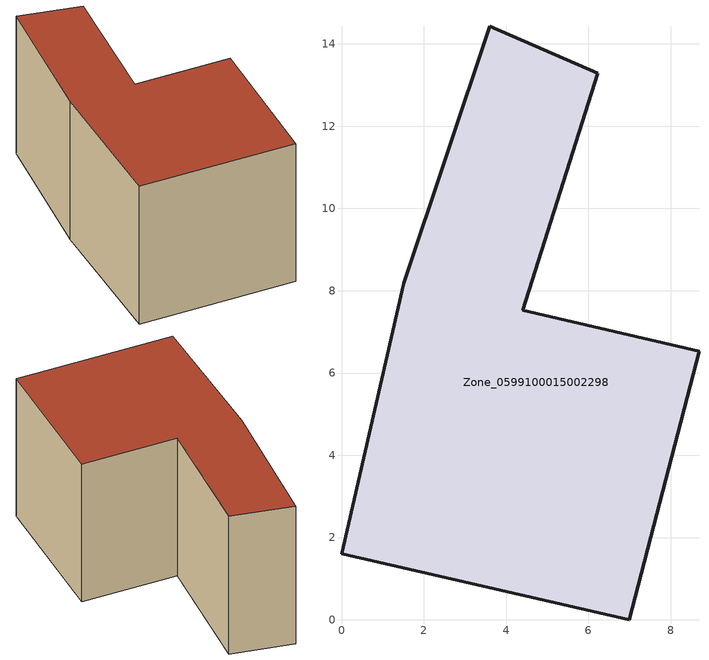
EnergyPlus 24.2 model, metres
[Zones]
Zone_0599100015002298
 floor ground (C_G): 8.69,6.53 7,0 0,1.61 1.52,8.18 3.6,14.43 6.23,13.28 4.41,7.52 z0.81
 wall outside (C_F): 4.41,7.52 6.23,13.28 3.6,14.43 1.52,8.18 0,1.61 7,0 8.69,6.53 4.41,7.52 z0.81:7.82
 roof outside (C_R): 7,0 8.69,6.53 4.41,7.52 6.23,13.28 3.6,14.43 1.52,8.18 0,1.61 z7.82
[BUILDING]
Pand.0599100015002298: North Axis=0; Terrain=City; Loads Convergence Tolerance Value=0.04; Temperature Convergence Tolerance Value=0.4; Solar Distribution=FullExterior; Maximum Number of Warmup Days=25; Minimum Number of Warmup Days=1
[Site:Location]
Rotterdam.The.Hague.AP_ZH_NLD Design_Conditions: Latitude=51.96; Longitude=4.45; Time Zone=1; Elevation=-4.5
[SITE:GROUNDTEMPERATURE:BUILDINGSURFACE]
18, 18, 18, 18, 18, 18, 18, 18, 18, 18, 18, 18
[MATERIAL] Thermal Absorptance=0.9; Solar Absorptance=0.7; Visible Absorptance=0.7
Name | Roughness | Thickness | Conductivity | Density | Specific Heat
G.TC.1946-1964 | MediumSmooth | 0.15 | 1 | 540 | 1210
F.TC.1946-1964 | Rough | 0.3 | 0.857143 | 1920 | 840
R.TC.1946-1964 | MediumRough | 0.2 | 0.235294 | 1500 | 1000
[CONSTRUCTION]
C_G: G.TC.1946-1964
C_F: F.TC.1946-1964
C_R: R.TC.1946-1964
[ZONE]
Zone_0599100015002298: Type=1; Multiplier=1; Ceiling Height=Autocalculate; Volume=Autocalculate; Floor Area=autocalculate; Part of Total Floor Area=Yes
[ZONEINFILTRATION:DESIGNFLOWRATE]
Infil_Zone_0599100015002298: Zone or ZoneList or Space or SpaceList=Zone_0599100015002298; Schedule=AlwaysOn; Design Flow Rate Calculation Method=Flow/Area; Flow Rate per Floor Area=0.003; Constant Term Coefficient=1; Temperature Term Coefficient=0; Velocity Term Coefficient=0; Velocity Squared Term Coefficient=0
[HVACTEMPLATE:ZONE:IDEALLOADSAIRSYSTEM]
Zone_0599100015002298: Maximum Heating Supply Air Temperature=50; Minimum Cooling Supply Air Temperature=13; Maximum Heating Supply Air Humidity Ratio=0.0156; Minimum Cooling Supply Air Humidity Ratio=0.0077; Heating Limit=NoLimit; Cooling Limit=NoLimit; Dehumidification Control Type=ConstantSensibleHeatRatio; Cooling Sensible Heat Ratio=0.7; Dehumidification Setpoint=60; Humidification Control Type=None; Humidification Setpoint=30; Outdoor Air Method=None; Outdoor Air Flow Rate per Person=0.00944; Outdoor Air Flow Rate per Zone Floor Area=0; Outdoor Air Flow Rate per Zone=0; Demand Controlled Ventilation Type=None; Outdoor Air Economizer Type=NoEconomizer; Heat Recovery Type=None; Sensible Heat Recovery Effectiveness=0.7; Latent Heat Recovery Effectiveness=0.65
[ZONECONTROL:THERMOSTAT]
ThermostatControl_Zone_0599100015002298: Zone or ZoneList=Zone_0599100015002298; Control Type Schedule=DualSetpointControlType; Control 1=Thermostat_Zone_0599100015002298; Temperature Difference Between Cutout And Setpoint=0
[THERMOSTATSETPOINT:DUALSETPOINT]
Thermostat_Zone_0599100015002298: Heating Setpoint Temperature Schedule=HeatingSetpoint_Zone_0599100015002298; Cooling Setpoint Temperature Schedule=CoolingSetpoint_Zone_0599100015002298
[SCHEDULE:COMPACT]
HeatingSetpoint_Zone_0599100015002298: Through: 12/31, For: AllDays, Until: 24:00, 21
CoolingSetpoint_Zone_0599100015002298: Through: 12/31, For: AllDays, Until: 24:00, 24
DualSetpointControlType: Through: 12/31, For: AllDays, Until: 24:00, 4
AlwaysOn: Through: 12/31, For: AllDays, Until: 24:00, 1
